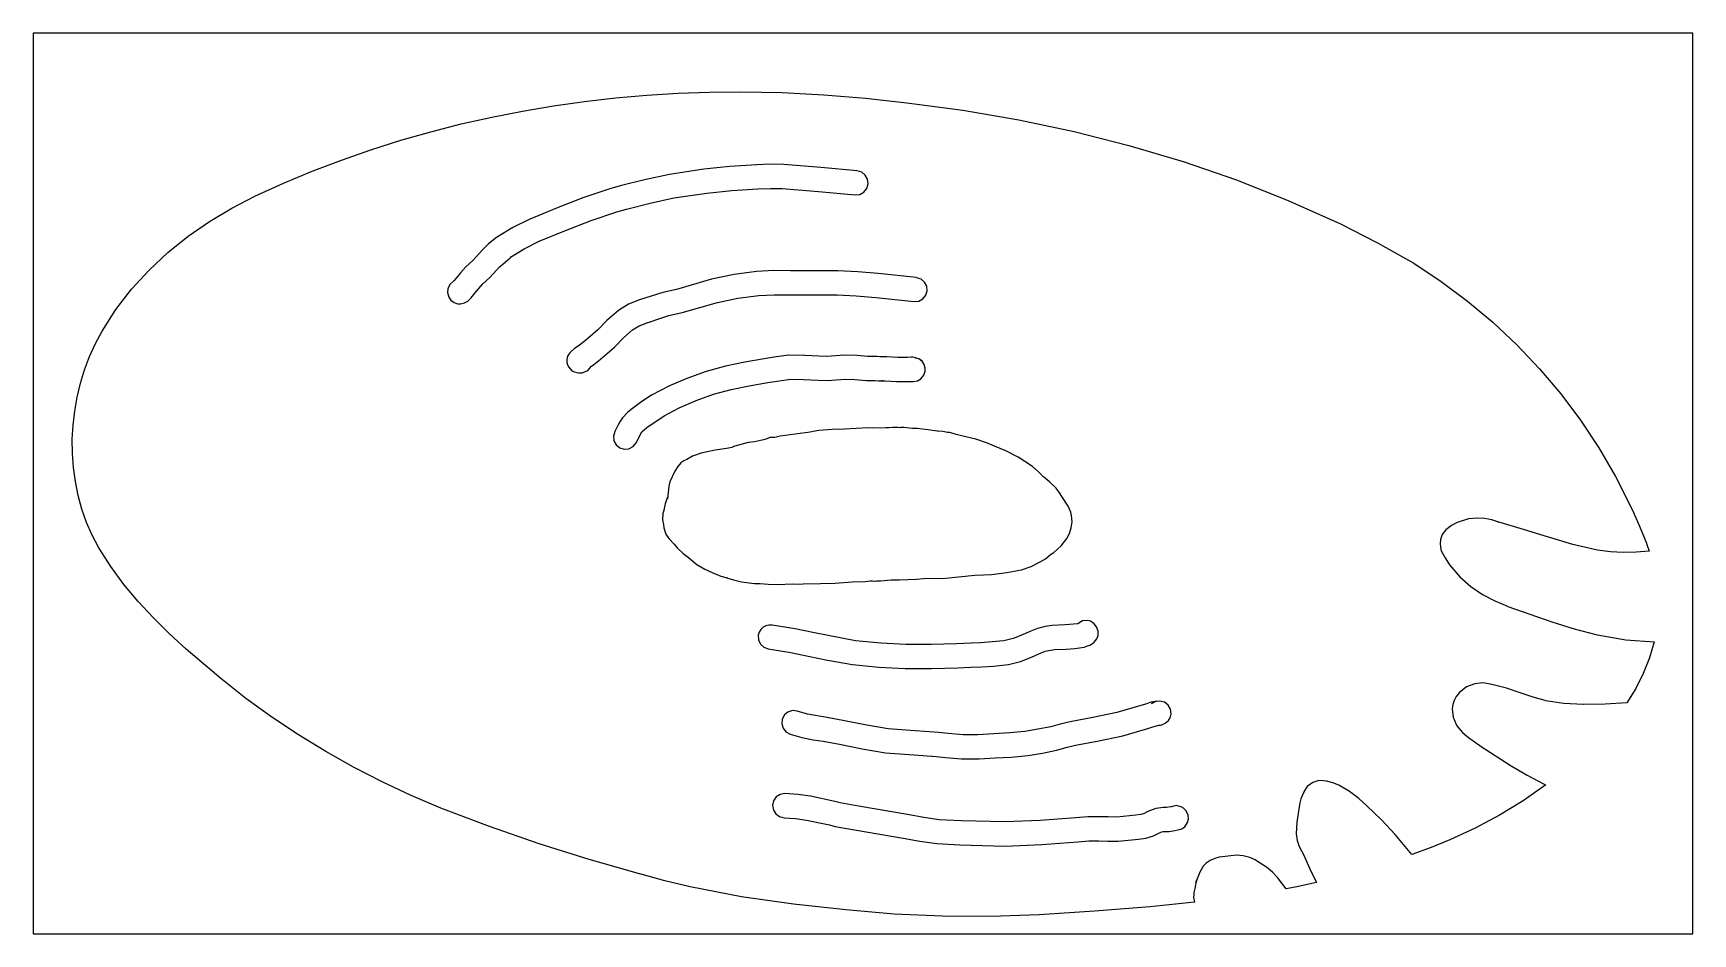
# Model space of a CAD drawing. Extents: x -1 to 332, y 1 to 1072.
# Drawn here: x 0.5 to 331.5, y 578.5 to 758.2 of the extents above; entities that cross this region are included whole.
import ezdxf

# ---------------------------------------------------------------- set-up
doc = ezdxf.new("R2010")
doc.units = 0

msp = doc.modelspace()

# ---------------------------------------------------------------- linework, layer by layer
at = {"layer": 'Calque_1'}
for p, q in [((173.921, 758.208), (0.500009, 758.208)), ((0.500009, 758.208), (0.500009, 578.515)), ((331.5, 758.208), (173.921, 758.208)), ((331.5, 578.515), (331.5, 758.208)), ((110.444421, 744.59014), (116.655323, 745.298005)), ((116.655323, 745.298005), (122.882894, 745.841935)), ((122.882894, 745.841935), (129.121961, 746.222959)), ((129.121961, 746.222959), (135.367353, 746.442105)), ((135.367353, 746.442105), (141.6139, 746.5004)), ((141.614, 746.5), (141.615058, 746.502646)), ((141.615, 746.502), (149.906, 746.342946)), ((149.906, 746.342946), (158.194225, 745.911342)), ((158.194225, 745.911342), (166.474238, 745.233254)), ((166.474238, 745.233254), (174.7406, 744.33475)), ((85.870921, 740.098782), (91.963437, 741.472663)), ((91.963437, 741.472663), (98.093307, 742.678497)), ((98.093307, 742.678497), (104.255359, 743.717313)), ((104.255359, 743.717313), (110.444421, 744.59014)), ((174.74, 744.335), (174.750186, 744.332354)), ((174.751, 744.333), (185.931324, 742.815017)), ((185.931324, 742.815017), (197.053764, 740.897312)), ((73.818635, 736.842774), (79.82093, 738.555829)), ((79.82093, 738.555829), (85.870921, 740.098782)), ((197.053764, 740.897312), (208.093931, 738.564655)), ((208.093931, 738.564655), (219.027438, 735.801814)), ((61.977819, 732.902247), (67.869208, 734.958589)), ((67.869208, 734.958589), (73.818635, 736.842774)), ((219.027438, 735.801814), (229.829896, 732.593558)), ((56.149641, 730.672721), (61.977819, 732.902247)), ((139.418579, 731.622109), (134.2847, 731.053556)), ((144.846, 731.947), (139.418579, 731.622109)), ((147.443964, 732.042547), (144.8457, 731.947009)), ((150.193, 731.999), (147.443964, 732.042547)), ((157.556916, 731.402871), (150.1931, 731.99878)), ((229.829896, 732.593558), (240.476917, 728.924658)), ((44.7036, 725.69), (50.389844, 728.268981)), ((50.389844, 728.268981), (56.149641, 730.672721)), ((122.413424, 728.969784), (117.56885, 727.72556)), ((127.377, 730.045), (122.413424, 728.969784)), ((134.284, 731.054), (127.3765, 730.04525)), ((164.823, 730.721), (157.556916, 731.402871)), ((165.73739, 730.451563), (164.82322, 730.72082)), ((166.452532, 729.872751), (165.73739, 730.451563)), ((166.898462, 729.068019), (166.452532, 729.872751)), ((167.005, 728.121), (166.898462, 729.068019)), ((240.476917, 728.924658), (250.944115, 724.779882)), ((40.100643, 723.314116), (44.7027, 725.6874)), ((44.7026, 725.688), (44.7026, 725.69)), ((110.11197, 725.333195), (104.8814, 723.28495)), ((115.498, 727.173), (110.11197, 725.333195)), ((117.569, 727.725), (115.49792, 727.172392)), ((123.543005, 724.303811), (128.25358, 725.32548)), ((128.254, 725.326), (134.88339, 726.291278)), ((134.883, 726.291), (139.829958, 726.841988)), ((139.829958, 726.841988), (145.0418, 727.150683)), ((145.042, 727.151), (147.545754, 727.241415)), ((147.545754, 727.241415), (149.89599, 727.2086)), ((149.896, 727.208), (157.108309, 726.62307)), ((157.108309, 726.62307), (164.4047, 725.93938)), ((164.405, 725.939), (165.352049, 726.045556)), ((165.352049, 726.045556), (166.156796, 726.491512)), ((166.156796, 726.491512), (166.735608, 727.206681)), ((166.735608, 727.206681), (167.00485, 728.12088)), ((35.653552, 720.648312), (40.100643, 723.314116)), ((104.881, 723.285), (99.39512, 721.03536)), ((111.786805, 720.833363), (116.9032, 722.58253)), ((116.903, 722.583), (118.80037, 723.086131)), ((118.8, 723.086), (123.543005, 724.303811)), ((250.944115, 724.779882), (261.2071, 720.144)), ((31.397289, 717.694641), (35.653552, 720.648312)), ((96.128887, 719.414651), (92.90232, 717.43098)), ((99.3951, 721.035), (96.128887, 719.414651)), ((101.409, 716.678), (106.68356, 718.83544)), ((106.684, 718.835), (111.786805, 720.833363)), ((261.207, 720.144), (268.645977, 716.379015)), ((27.367714, 714.45775), (31.397289, 717.694641)), ((90.1601, 715.035), (88.20675, 712.87849)), ((91.339912, 716.196672), (90.1601, 715.03475)), ((92.9023, 717.431), (91.339912, 716.196672)), ((95.6777, 713.514), (98.41397, 715.189138)), ((98.41397, 715.189138), (101.40926, 716.67796)), ((268.645977, 716.379015), (275.8474, 712.29999)), ((23.600687, 710.942291), (27.367714, 714.45775)), ((88.2068, 712.878), (86.77392, 711.5816)), ((93.482143, 711.548086), (93.725219, 711.737868)), ((93.725219, 711.737868), (94.698505, 712.564504)), ((94.698505, 712.564504), (95.627023, 713.393883)), ((95.627023, 713.393883), (95.81414, 713.587093)), ((95.81414, 713.587093), (95.67764, 713.51398)), ((275.847, 712.3), (281.330487, 708.688694)), ((20.132069, 707.152912), (23.600687, 710.942291)), ((84.3527, 708.741), (83.596561, 708.092719)), ((84.4516, 708.84), (84.352699, 708.740808)), ((84.8749, 709.358), (84.451591, 708.839814)), ((85.696981, 710.398246), (84.87485, 709.35834)), ((86.7739, 711.582), (85.696981, 710.398246)), ((90.1728, 708.192), (91.56538, 709.44843)), ((91.5654, 709.449), (93.54033, 711.62647)), ((93.5403, 711.626), (93.482143, 711.548086)), ((135.761, 709.137), (128.7724, 707.10095)), ((140.278147, 710.085325), (135.76088, 709.13727)), ((144.763, 710.66), (140.278147, 710.085325)), ((148.245585, 710.826135), (144.7631, 710.660209)), ((151.522, 710.812), (148.245585, 710.826135)), ((160.97, 710.793), (151.52124, 710.811521)), ((164.963127, 710.591425), (160.9706, 710.793)), ((169.018115, 710.239727), (164.963127, 710.591425)), ((176.678, 709.429), (169.018115, 710.239727)), ((177.573473, 709.154762), (176.67795, 709.428658)), ((178.296, 708.559), (177.573473, 709.154762)), ((178.735402, 707.732179), (178.295882, 708.55911)), ((281.330487, 708.688694), (286.596134, 704.762162)), ((16.99772, 703.094266), (20.132069, 707.152912)), ((83.1682, 707.193), (83.118699, 706.478679)), ((83.1187, 706.479), (83.413299, 705.509807)), ((83.5964, 708.093), (83.168202, 707.193338)), ((83.413299, 705.509807), (83.813834, 704.944288)), ((83.5965, 708.093), (83.59637, 708.093053)), ((87.1561, 704.772), (87.79745, 705.336359)), ((87.79745, 705.336359), (88.117036, 705.740003)), ((88.117, 705.74), (88.611709, 706.344678)), ((88.6117, 706.345), (90.17282, 708.19211)), ((126.056, 706.492), (121.44178, 705.00592)), ((128.772, 707.101), (126.0561, 706.491665)), ((136.995, 704.499), (141.043828, 705.345611)), ((141.043828, 705.345611), (145.24522, 705.88422)), ((145.245, 705.884), (148.27691, 706.020512)), ((148.27691, 706.020512), (151.5238, 706.011608)), ((151.524, 706.011), (160.84978, 705.994067)), ((160.85, 705.994), (164.608384, 705.801578)), ((164.608384, 705.801578), (168.531164, 705.459806)), ((168.531164, 705.459806), (176.1957, 704.65272)), ((177.128275, 704.742436), (177.95534, 705.181875)), ((177.955, 705.182), (178.550902, 705.904526)), ((178.550902, 705.904526), (178.824899, 706.80011)), ((178.825, 706.8), (178.735402, 707.732179)), ((14.2335, 698.771), (16.99772, 703.094266)), ((83.813834, 704.944288), (84.44209, 704.47378)), ((84.4421, 704.473), (85.145566, 704.225551)), ((85.145566, 704.225551), (85.734555, 704.193144)), ((85.734555, 704.193144), (86.52184, 704.404182)), ((86.5218, 704.405), (87.156061, 704.77277)), ((117.225, 702.886), (114.931029, 700.887287)), ((119.261354, 704.122411), (117.22563, 702.88624)), ((121.442, 705.006), (119.261354, 704.122411)), ((125.055243, 701.121754), (127.26994, 701.84814)), ((127.27, 701.848), (129.9549, 702.449)), ((129.955, 702.449), (136.99495, 704.49835)), ((176.196, 704.653), (177.128275, 704.742436)), ((286.596134, 704.762162), (291.628433, 700.536819)), ((12.912049, 696.284571), (14.231064, 698.7679)), ((14.2311, 698.768), (14.233746, 698.77091)), ((14.233746, 698.77091), (14.2337, 698.771)), ((113.09, 698.995), (110.66877, 696.9117)), ((114.931029, 700.887287), (113.08915, 698.9947)), ((118.332399, 697.477625), (120.04696, 699.00199)), ((120.047, 699.002), (121.388171, 699.85013)), ((121.388171, 699.85013), (123.09133, 700.49758)), ((123.091, 700.498), (123.14046, 700.507792)), ((123.14046, 700.507792), (123.563963, 700.641019)), ((123.563963, 700.641019), (125.055243, 701.121754)), ((291.628433, 700.536819), (296.411875, 696.029077)), ((11.754365, 693.715075), (12.912049, 696.284571)), ((108.364, 695.216), (107.78029, 694.727791)), ((109.273, 695.855), (108.363692, 695.216429)), ((109.269, 695.821), (109.272995, 695.854787)), ((109.368, 695.898), (109.269199, 695.820795)), ((109.333, 695.894), (109.317892, 695.887915)), ((109.318, 695.888), (109.3995, 695.92319)), ((109.434, 695.946), (109.332509, 695.894195)), ((109.399, 695.923), (109.367401, 695.898394)), ((110.668, 696.911), (109.43393, 695.945537)), ((113.632, 693.136), (116.44246, 695.55966)), ((116.442, 695.559), (118.332399, 697.477625)), ((296.411875, 696.029077), (300.930951, 691.255351)), ((10.759961, 691.071644), (11.754365, 693.715075)), ((107.097, 693.749), (106.939631, 693.116647)), ((106.94, 693.117), (106.95561, 692.482662)), ((106.955, 692.483), (107.06577, 692.049666)), ((107.066, 692.049), (107.30091, 691.569046)), ((107.324, 694.186), (107.096469, 693.749914)), ((107.32, 694.188), (107.324339, 694.185354)), ((107.528, 694.464), (107.320062, 694.187855)), ((107.78, 694.728), (107.52826, 694.463973)), ((111.868, 691.77), (112.037029, 691.896788)), ((112.037, 691.896), (112.30729, 692.098565)), ((112.307, 692.099), (113.63127, 693.13587)), ((142.411582, 692.583075), (138.568634, 691.782605)), ((146.308, 693.227), (142.411582, 692.583075)), ((148.654471, 693.613137), (146.30732, 693.227008)), ((151.226, 693.934), (148.654471, 693.613137)), ((154.425076, 693.919134), (151.22631, 693.933653)), ((157.171, 693.744), (154.425076, 693.919134)), ((158.794, 693.713), (157.17107, 693.744221)), ((162.321, 693.989), (158.79393, 693.713093)), ((164.808492, 693.891017), (162.32138, 693.989469)), ((166.892, 693.707), (164.808492, 693.891017)), ((168.822, 693.723), (166.89103, 693.706596)), ((169.382, 693.656), (168.82283, 693.722913)), ((169.592, 693.66), (169.381252, 693.656031)), ((170.735, 693.636), (169.59206, 693.660342)), ((172.921122, 693.488629), (170.73564, 693.636263)), ((174.838, 693.475), (172.921122, 693.488629)), ((174.858, 693.486), (174.837495, 693.474623)), ((175.608, 693.596), (174.858542, 693.486277)), ((175.921, 693.562), (175.608109, 693.595893)), ((176.295, 693.505), (175.920832, 693.5617)), ((176.55, 693.445), (176.29454, 693.504716)), ((177.106395, 693.237327), (176.38574, 693.460949)), ((176.386, 693.461), (176.55052, 693.44539)), ((177.722, 692.801), (177.106395, 693.237327)), ((177.701915, 692.900073), (177.625459, 692.944065)), ((177.625459, 692.944065), (177.721782, 692.801003)), ((178.178, 692.136), (177.701915, 692.900073)), ((178.427941, 691.367136), (178.177999, 692.13606)), ((9.930783, 688.366508), (10.759961, 691.071644)), ((107.301, 691.569), (107.95895, 690.853991)), ((107.95895, 690.853991), (108.43766, 690.625153)), ((108.438, 690.626), (108.90074, 690.49011)), ((108.9, 690.49), (109.275539, 690.4451)), ((109.276, 690.445), (109.62539, 690.441031)), ((109.625, 690.441), (109.998668, 690.455552)), ((109.999, 690.455), (111.100051, 690.875366)), ((111.100051, 690.875366), (111.86823, 691.76918)), ((130.889, 689.337), (127.39553, 687.824143)), ((134.740819, 690.73185), (130.8898, 689.33707)), ((138.568634, 691.782605), (134.740819, 690.73185)), ((143.280165, 687.863021), (147.0269, 688.48219)), ((147.027, 688.482), (151.59933, 689.14912)), ((151.6, 689.149), (154.114449, 689.10917)), ((154.114449, 689.10917), (157.07175, 688.945377)), ((157.071, 688.946), (158.90391, 688.9147)), ((158.904, 688.914), (162.46818, 689.191124)), ((162.469, 689.191), (164.367874, 689.09404)), ((164.367874, 689.09404), (166.66643, 688.912209)), ((166.666, 688.913), (168.36379, 688.932844)), ((168.364, 688.932), (169.119599, 688.822727)), ((169.119, 688.823), (169.934159, 688.822322)), ((169.934159, 688.822322), (169.679932, 688.861391)), ((169.68, 688.862), (170.423179, 688.846919)), ((170.423, 688.847), (172.690114, 688.684109)), ((172.690114, 688.684109), (175.24879, 688.688144)), ((175.249, 688.688), (175.58479, 688.736419)), ((175.585, 688.736), (175.978509, 688.69618)), ((175.979, 688.696), (176.858929, 688.855676)), ((176.858, 688.856), (177.531269, 689.262509)), ((177.531269, 689.262509), (178.12465, 689.97511)), ((178.125, 689.975), (178.40537, 690.746543)), ((178.40537, 690.746543), (178.427941, 691.367136)), ((300.930951, 691.255351), (305.170153, 686.232054)), ((8.775897, 682.820046), (9.268779, 685.611898)), ((9.268779, 685.611898), (9.930783, 688.366508)), ((123.838, 685.99), (121.859065, 684.690951)), ((127.39553, 687.824143), (123.83789, 685.98968)), ((132.719, 684.9), (136.187387, 686.15588)), ((136.187387, 686.15588), (139.687385, 687.115569)), ((139.687385, 687.115569), (143.280165, 687.863021)), ((305.170153, 686.232054), (309.113972, 680.975599)), ((8.454084, 680.003182), (8.775897, 682.820046)), ((119.093187, 682.624093), (118.0331, 681.4961)), ((120.016, 683.339), (119.093187, 682.624093)), ((121.859065, 684.690951), (120.01597, 683.33888)), ((122.911, 679.51), (126.32324, 681.88336)), ((126.323, 681.883), (129.366817, 683.432183)), ((129.366817, 683.432183), (132.71935, 684.89943)), ((8.305287, 677.173538), (8.454084, 680.003182)), ((116.509, 678.732), (116.232071, 677.837348)), ((117.087, 679.93), (116.508862, 678.73263)), ((117.493, 680.679), (117.086849, 679.929542)), ((117.494, 680.681), (117.492942, 680.678354)), ((118.033, 681.496), (117.492962, 680.680608)), ((117.493, 680.68), (117.494, 680.68)), ((120.729, 676.446), (121.88889, 678.63699)), ((121.889, 678.637), (122.91071, 679.509648)), ((155.465, 678.617), (149.48407, 677.828119)), ((156.08, 678.736), (155.464863, 678.617335)), ((157.206, 678.938), (156.07961, 678.735647)), ((159.852767, 679.152531), (157.20598, 678.937779)), ((162.334, 679.228), (159.852767, 679.152531)), ((166.938, 679.447), (162.33408, 679.228375)), ((167.856, 679.418), (166.938431, 679.447104)), ((170.522, 679.496), (167.85617, 679.418107)), ((171.241, 679.454), (170.521353, 679.495275)), ((171.909, 679.527), (171.240841, 679.453922)), ((172.933, 679.519), (171.90901, 679.526937)), ((173.376, 679.497), (172.933591, 679.519225)), ((173.454155, 679.527865), (173.376161, 679.497504)), ((174.145, 679.531), (173.454155, 679.527865)), ((175.877, 679.32), (174.14441, 679.530264)), ((176.846, 679.357), (175.877221, 679.320196)), ((177.805, 679.209), (176.845892, 679.35759)), ((179.008, 679.083), (177.80515, 679.208201)), ((180.793, 678.815), (179.0077, 679.083763)), ((181.001, 678.781), (180.79303, 678.814602)), ((181.89, 678.763), (181.000901, 678.781521)), ((182.833, 678.566), (181.89055, 678.762823)), ((183.241, 678.528), (182.832542, 678.565703)), ((309.113972, 680.975599), (312.7469, 675.5024)), ((8.331454, 674.343343), (8.305287, 677.173538)), ((116.232071, 677.837348), (116.318627, 676.90482)), ((116.318, 676.905), (116.75486, 676.076617)), ((116.75486, 676.076617), (117.4755, 675.4785)), ((117.476, 675.479), (118.370718, 675.202253)), ((118.370718, 675.202253), (119.30323, 675.289003)), ((119.303, 675.289), (120.131305, 675.726058)), ((120.131305, 675.726058), (120.72928, 676.44684)), ((138.808, 675.334), (136.523865, 675.016815)), ((139.88, 675.555), (138.80822, 675.333623)), ((139.93139, 675.596083), (139.87944, 675.555059)), ((140.469, 675.803), (139.93139, 675.596083)), ((143.116, 676.528), (140.46925, 675.80291)), ((144.348, 676.672), (143.11605, 676.527591)), ((146.156, 677.074), (144.34782, 676.672733)), ((146.616, 677.226), (146.156271, 677.073732)), ((147.51755, 677.507378), (146.61563, 677.226249)), ((148.18, 677.566), (147.51755, 677.507378)), ((148.404, 677.57), (148.180621, 677.566031)), ((149.484, 677.828), (148.40393, 677.569661)), ((183.95, 678.357), (183.240949, 678.528291)), ((184.592, 678.143), (183.950561, 678.356968)), ((185.375, 677.913), (184.591612, 678.142737)), ((188.53, 677.228), (185.37483, 677.913482)), ((190.610306, 676.477141), (188.52987, 677.22736)), ((192.206, 675.778), (190.610306, 676.477141)), ((194.486148, 674.909413), (192.2062, 675.77797)), ((312.747, 675.502), (316.08127, 669.7419)), ((8.534532, 671.524831), (8.331454, 674.343343)), ((129.688124, 672.481277), (129.04991, 671.74451)), ((130.263041, 672.89871), (129.688124, 672.481277)), ((130.861, 673.14), (130.263041, 672.89871)), ((132.014019, 673.794551), (130.86116, 673.14017)), ((133.703, 674.443), (132.014019, 673.794551)), ((136.523865, 675.016815), (133.70321, 674.443228)), ((196.966, 673.629), (194.486148, 674.909413)), ((199.773, 671.754), (196.96604, 673.62878)), ((8.91647, 668.73023), (8.534532, 671.524831)), ((9.479213, 665.971773), (8.91647, 668.73023)), ((127.505, 668.665), (127.269669, 667.834791)), ((128.497, 670.844), (127.50565, 668.66492)), ((128.496, 670.842), (128.497058, 670.844646)), ((128.499, 670.842), (128.496, 670.842)), ((129.05, 671.744), (128.498831, 670.841349)), ((201.065373, 670.643643), (199.77291, 671.75449)), ((202.025, 669.7), (201.065373, 670.643643)), ((203.170337, 668.706129), (202.02505, 669.69996)), ((204.519, 667.402), (203.170337, 668.706129)), ((316.081, 669.742), (319.402329, 663.180916)), ((10.224711, 663.261691), (9.479213, 665.971773)), ((126.915604, 665.519596), (126.53978, 664.293518)), ((127.005692, 665.574785), (126.915604, 665.519596)), ((126.995, 665.282), (127.005692, 665.574785)), ((127.27, 667.835), (126.995453, 665.28209)), ((205.201482, 666.531962), (204.51924, 667.4019)), ((205.686, 665.764), (205.201482, 666.531962)), ((206.947, 663.817), (205.68584, 665.76359)), ((11.154909, 660.612214), (10.224711, 663.261691)), ((126.082385, 662.356984), (126.041041, 661.1314)), ((126.29, 662.992), (126.082385, 662.356984)), ((126.48, 664.034), (126.27811, 663.06933)), ((126.279, 663.07), (126.290906, 662.992689)), ((126.54, 664.294), (126.4804, 664.034814)), ((207.429426, 662.657366), (206.94681, 663.81793)), ((207.566, 661.98), (207.429426, 662.657366)), ((319.402329, 663.180916), (320.892351, 659.838927)), ((12.271757, 658.035573), (11.154909, 660.612214)), ((126.042, 661.132), (126.195239, 660.190217)), ((126.195, 660.19), (126.300169, 659.499782)), ((126.3, 659.5), (126.707369, 658.28055)), ((207.178383, 658.400234), (207.54758, 659.530214)), ((207.54758, 659.530214), (207.693467, 660.740809)), ((207.693467, 660.740809), (207.565919, 661.97989)), ((282.266, 659.138), (281.532338, 658.173013)), ((283.348627, 659.984251), (282.26562, 659.13822)), ((284.490893, 660.596629), (283.348627, 659.984251)), ((286.773, 661.3), (284.490893, 660.596629)), ((286.829, 661.31), (286.773199, 661.299417)), ((288.414045, 661.462694), (286.82913, 661.310126)), ((289.951298, 661.377783), (288.414045, 661.462694)), ((291.423934, 661.100513), (289.951298, 661.377783)), ((292.815, 660.676), (291.423934, 661.100513)), ((297.72812, 659.210447), (292.6409, 660.73189)), ((292.641, 660.732), (292.814381, 660.676702)), ((302.698053, 657.624169), (297.72812, 659.210447)), ((320.892351, 659.838927), (322.24488, 656.4486)), ((13.5772, 655.544), (12.271757, 658.035573)), ((15.974786, 651.813929), (13.5773, 655.5447)), ((126.707369, 658.28055), (127.26315, 657.39014)), ((127.26315, 657.39014), (128.32965, 656.28624)), ((128.33, 656.286), (128.952119, 655.507332)), ((128.952, 655.507), (130.102921, 654.422296)), ((204.066, 654.624), (205.490692, 655.934418)), ((205.490692, 655.934418), (206.63607, 657.40305)), ((206.636, 657.403), (207.178383, 658.400234)), ((281.187, 657.177), (281.102605, 656.336563)), ((281.102605, 656.336563), (281.150805, 655.63215)), ((281.151, 655.632), (281.344172, 654.954773)), ((281.532, 658.173), (281.187143, 657.176898)), ((307.603684, 656.168779), (302.698053, 657.624169)), ((312.498, 655.04), (307.603684, 656.168779)), ((322.245, 656.449), (322.259817, 656.410609)), ((322.26, 656.41), (322.778345, 654.83139)), ((130.102921, 654.422296), (131.18149, 653.56941)), ((131.181, 653.57), (132.84927, 652.22314)), ((132.849, 652.223), (134.482343, 651.237622)), ((199.551791, 651.822586), (201.18909, 652.67956)), ((201.189, 652.679), (202.4082, 653.351094)), ((202.408, 653.352), (203.38701, 654.176494)), ((203.387, 654.176), (204.066028, 654.623542)), ((281.344, 654.955), (282.092695, 653.506934)), ((282.092695, 653.506934), (282.968676, 652.158798)), ((282.968676, 652.158798), (285.0193, 649.75885)), ((315.054035, 654.731307), (312.498, 655.039962)), ((317.626221, 654.598013), (315.054035, 654.731307)), ((320.204296, 654.633703), (317.626221, 654.598013)), ((322.778, 654.832), (320.204296, 654.633703)), ((18.609504, 648.242825), (15.974786, 651.813929)), ((134.482343, 651.237622), (135.93762, 650.61283)), ((135.938, 650.613), (137.61719, 649.872062)), ((137.617, 649.872), (138.87816, 649.517988)), ((138.941597, 649.513006), (138.8282, 649.528054)), ((138.829, 649.528), (139.062219, 649.467913)), ((138.878, 649.518), (138.941597, 649.513006)), ((139.062, 649.468), (140.197451, 649.113383)), ((140.197451, 649.113383), (141.73638, 648.751562)), ((163.883, 648.732), (166.42763, 648.828599)), ((166.427, 648.829), (167.46216, 648.956952)), ((167.462, 648.957), (167.915831, 648.97314)), ((167.916, 648.973), (168.332739, 648.907198)), ((168.333, 648.907), (168.52577, 648.907)), ((168.526, 648.906), (168.737439, 648.914996)), ((168.737, 648.915), (169.505889, 648.961011)), ((169.506, 648.961), (171.63764, 649.140308)), ((171.638, 649.14), (173.16944, 649.146085)), ((173.169, 649.146), (173.2544, 649.148646)), ((173.255, 649.148), (174.94291, 649.215919)), ((174.943, 649.216), (174.954, 649.216)), ((174.954, 649.216), (176.58645, 649.293311)), ((176.586, 649.293), (176.673799, 649.299085)), ((176.674, 649.299), (178.06454, 649.418089)), ((178.065, 649.418), (182.44123, 649.485284)), ((182.441, 649.485), (188.30226, 650.048826)), ((188.302, 650.049), (190.03334, 650.142609)), ((190.033, 650.143), (191.61227, 650.183005)), ((191.613, 650.183), (194.66312, 650.605354)), ((194.663, 650.605), (197.58626, 651.129827)), ((197.586, 651.13), (199.551791, 651.822586)), ((285.019, 649.759), (287.200011, 647.825705)), ((21.454807, 644.819028), (18.609504, 648.242825)), ((141.736, 648.751), (144.34339, 648.427124)), ((144.344, 648.427), (145.46545, 648.415094)), ((145.465, 648.415), (147.07506, 648.283717)), ((147.07506, 648.283717), (149.02646, 648.230639)), ((149.027, 648.231), (151.87576, 648.34059)), ((151.875, 648.341), (153.13269, 648.285014)), ((153.133, 648.285), (154.071539, 648.345775)), ((154.071, 648.345), (157.54001, 648.421121)), ((157.541, 648.421), (160.41103, 648.452697)), ((160.411, 648.453), (163.88316, 648.73195)), ((287.200011, 647.825705), (289.563233, 646.237444)), ((289.563233, 646.237444), (292.035605, 644.935035)), ((24.484045, 641.530176), (21.454807, 644.819028)), ((292.035605, 644.935035), (294.54407, 643.8593)), ((294.544, 643.859), (294.599404, 643.838892)), ((294.6, 643.839), (303.385405, 640.761135)), ((27.670571, 638.363908), (24.484045, 641.530176)), ((145.626, 639.248), (145.298564, 638.713839)), ((146.08463, 639.68143), (145.62606, 639.24729)), ((146.630897, 639.977133), (146.08463, 639.68143)), ((147.23473, 640.122841), (146.630897, 639.977133)), ((147.866, 640.107), (147.23473, 640.122841)), ((152.446, 639.381), (147.86619, 640.107333)), ((156.008, 638.605), (152.44607, 639.380943)), ((200.771, 639.432), (199.116517, 638.760243)), ((202.325495, 639.85712), (200.77084, 639.432188)), ((203.742077, 640.049173), (202.325495, 639.85712)), ((206.35, 640.135), (203.742077, 640.049173)), ((208.831, 640.384), (206.34987, 640.134948)), ((209.777432, 640.937258), (208.83115, 640.384065)), ((210.871, 641.012), (209.777432, 640.937258)), ((211.377943, 640.877409), (210.87084, 641.011688)), ((212.136, 640.366), (211.377943, 640.877409)), ((212.600305, 639.776462), (212.13586, 640.36633)), ((212.907, 638.927), (212.600305, 639.776462)), ((212.879465, 638.042488), (212.90752, 638.92697)), ((303.385405, 640.761135), (307.869077, 639.369052)), ((307.869077, 639.369052), (312.431, 638.14668)), ((30.987738, 635.307864), (27.670571, 638.363908)), ((145.298564, 638.713839), (145.120541, 638.11312)), ((145.121, 638.113), (145.157672, 637.177275)), ((145.157672, 637.177275), (145.549646, 636.3268)), ((145.549, 636.327), (146.2366, 635.691283)), ((146.2366, 635.691283), (147.11514, 635.367093)), ((164.529, 637), (156.00796, 638.60491)), ((169.524868, 636.50572), (164.5288, 636.99992)), ((174.54689, 636.270151), (169.524868, 636.50572)), ((179.596167, 636.250486), (174.54689, 636.270151)), ((184.674, 636.404), (179.596167, 636.250486)), ((187.557, 636.506), (184.67449, 636.40395)), ((189.431, 636.604), (187.55611, 636.506792)), ((194.097, 636.966), (189.43123, 636.60405)), ((195.946214, 637.420297), (194.0973, 636.96517)), ((197.783, 638.14), (195.946214, 637.420297)), ((199.116517, 638.760243), (197.78323, 638.14004)), ((208.27688, 635.440986), (210.10767, 635.738896)), ((210.108, 635.739), (210.34291, 635.802712)), ((210.343, 635.803), (210.57365, 635.876898)), ((210.573, 635.877), (211.24711, 636.139387)), ((211.247, 636.139), (211.744329, 636.412208)), ((211.745, 636.412), (212.12781, 636.681795)), ((212.12781, 636.681795), (212.636859, 637.369738)), ((212.637, 637.37), (212.879465, 638.042488)), ((312.431, 638.147), (312.482991, 638.135094)), ((312.483, 638.135), (318.11449, 637.196109)), ((318.11449, 637.196109), (323.7974, 636.75877)), ((323.797, 636.758), (322.853796, 633.568481)), ((37.9074, 629.477), (30.987738, 635.307864)), ((147.115, 635.367), (151.57499, 634.661516)), ((151.575, 634.661), (155.04443, 633.902652)), ((155.045, 633.903), (158.904218, 633.123176)), ((158.904218, 633.123176), (163.9205, 632.23904)), ((163.92, 632.239), (169.182393, 631.717956)), ((192.051524, 631.923749), (195.00424, 632.251901)), ((195.004, 632.252), (197.411207, 632.862154)), ((197.411207, 632.862154), (199.62901, 633.70916)), ((199.629, 633.709), (201.03734, 634.3583)), ((201.03734, 634.3583), (202.35946, 634.90251)), ((202.359, 634.903), (204.199218, 635.27127)), ((204.199218, 635.27127), (206.51477, 635.338609)), ((206.515, 635.338), (208.27688, 635.440986)), ((322.853796, 633.568481), (321.616806, 630.465494)), ((37.9402, 629.449), (37.907312, 629.476093)), ((42.926636, 625.479977), (37.9402, 629.449)), ((169.182393, 631.717956), (174.431216, 631.471309)), ((174.431216, 631.471309), (179.666106, 631.451034)), ((179.666106, 631.451034), (184.8867, 631.609107)), ((184.887, 631.609), (187.49588, 631.707293)), ((187.496, 631.707), (189.69753, 631.810769)), ((189.698, 631.811), (192.051524, 631.923749)), ((321.616806, 630.465494), (320.106346, 627.467985)), ((284.318522, 625.874083), (283.890696, 625.083301)), ((284.913, 626.609), (284.318522, 625.874083)), ((286.35552, 627.76486), (284.91289, 626.60918)), ((287.995296, 628.402032), (286.35552, 627.76486)), ((289.720897, 628.560483), (287.995296, 628.402032)), ((291.421, 628.28), (289.720897, 628.560483)), ((294.355507, 627.53165), (291.4213, 628.28027)), ((297.075781, 626.619948), (294.355507, 627.53165)), ((299.63399, 625.72809), (297.075781, 626.619948)), ((302.082, 625.039), (299.63399, 625.72809)), ((320.106346, 627.467985), (318.34273, 624.5949)), ((48.080859, 621.73075), (42.926636, 625.479977)), ((151.039939, 622.769171), (150.325935, 622.188981)), ((151.919399, 623.039309), (151.039939, 622.769171)), ((152.868, 622.948), (151.919399, 623.039309)), ((154.923, 622.32), (152.86796, 622.948543)), ((158.865, 621.683), (154.92349, 622.320089)), ((216.636791, 622.698176), (211.85082, 621.66693)), ((221.394, 624.045), (216.636791, 622.698176)), ((221.652883, 624.130117), (221.393801, 624.045057)), ((222.336, 624.352), (221.652883, 624.130117)), ((223.444, 624.707), (222.33622, 624.35185)), ((224.405, 624.888), (223.443992, 624.707713)), ((224.324919, 624.845864), (223.54353, 624.411657)), ((223.544, 624.411), (223.77169, 624.605363)), ((223.772, 624.606), (224.29162, 624.843622)), ((224.291, 624.843), (224.540788, 624.904595)), ((225.211, 624.964), (224.324919, 624.845864)), ((224.541, 624.905), (224.40457, 624.887802)), ((226.129143, 624.707947), (225.2113, 624.9641)), ((226.852444, 624.139489), (226.129143, 624.707947)), ((227.309848, 623.341311), (226.852444, 624.139489)), ((227.256289, 621.618148), (227.42993, 622.39588)), ((227.43, 622.396), (227.309848, 623.341311)), ((283.621284, 624.254167), (283.502048, 623.404191)), ((283.502048, 623.404191), (283.681154, 621.711755)), ((283.890696, 625.083301), (283.621284, 624.254167)), ((302.123, 625.03), (302.081011, 625.038996)), ((305.792499, 624.448093), (302.12384, 625.030255)), ((309.623, 624.294), (305.792499, 624.448093)), ((309.673, 624.293), (309.622491, 624.293)), ((314.039368, 624.317724), (309.67317, 624.29282)), ((318.343, 624.595), (314.039368, 624.317724)), ((53.389428, 618.196961), (48.080859, 621.73075)), ((149.875, 621.35), (149.783694, 620.401413)), ((149.783694, 620.401413), (150.053827, 619.521963)), ((150.325935, 622.188981), (149.8737, 621.35013)), ((149.874, 621.35), (149.875058, 621.349815)), ((150.053827, 619.521963), (150.634003, 618.807958)), ((162.282, 621.042), (158.86455, 621.682608)), ((166.737954, 620.124149), (162.28192, 621.04188)), ((171.048, 619.422), (166.737954, 620.124149)), ((175.476351, 619.079578), (171.0485, 619.422477)), ((180.123, 618.772), (175.476351, 619.079578)), ((203.471, 619.838), (198.27925, 618.852428)), ((204.395, 620.073), (203.471312, 619.838315)), ((204.855, 620.236), (204.394872, 620.072646)), ((205.309, 620.363), (204.855529, 620.236953)), ((207.317, 620.831), (205.30894, 620.362556)), ((211.85, 621.667), (207.3162, 620.830812)), ((217.811556, 618.044781), (222.8181, 619.46214)), ((222.818, 619.462), (223.82224, 619.788575)), ((223.822, 619.788), (224.520846, 620.011913)), ((224.520846, 620.011913), (224.77207, 620.093964)), ((224.772, 620.094), (224.779994, 620.089297)), ((224.779994, 620.089297), (225.00396, 620.124797)), ((225.004, 620.125), (225.339187, 620.171408)), ((225.339, 620.172), (225.729331, 620.264101)), ((225.73, 620.264), (226.288429, 620.518026)), ((226.288, 620.518), (226.937824, 621.072358)), ((226.937824, 621.072358), (227.256289, 621.618148)), ((283.681154, 621.711755), (284.362112, 620.14608)), ((284.362, 620.146), (284.453519, 620.010851)), ((284.453, 620.011), (285.56627, 618.712905)), ((58.8389, 614.87425), (53.389428, 618.196961)), ((150.634003, 618.807958), (151.47283, 618.35571)), ((151.473, 618.356), (153.77235, 617.659803)), ((153.772, 617.66), (156.057706, 617.237292)), ((156.057706, 617.237292), (158.03547, 616.955177)), ((158.035, 616.955), (161.33253, 616.337066)), ((161.333, 616.337), (165.809179, 615.411799)), ((181.061, 618.677), (180.122783, 618.7718)), ((182.956, 618.485), (181.06052, 618.676532)), ((185.951, 618.194), (182.95634, 618.484909)), ((188.892558, 618.215986), (185.95106, 618.194819)), ((192.093, 618.414), (188.892558, 618.215986)), ((195.268414, 618.58335), (192.09335, 618.413792)), ((198.28, 618.853), (195.268414, 618.58335)), ((206.06, 615.549), (206.356082, 615.676397)), ((206.356, 615.676), (206.478748, 615.706612)), ((206.478, 615.707), (208.37897, 616.150177)), ((208.379, 616.15), (212.68052, 616.939463)), ((212.681, 616.94), (217.811556, 618.044781)), ((285.56627, 618.712905), (286.755834, 617.668706)), ((286.755834, 617.668706), (289.0442, 616.06541)), ((289.044, 616.066), (289.108188, 616.023191)), ((289.109, 616.023), (295.258226, 612.06097)), ((64.415835, 611.758258), (58.8389, 614.87425)), ((165.809179, 615.411799), (170.50267, 614.65356)), ((170.503, 614.654), (175.203646, 614.283058)), ((175.203646, 614.283058), (179.69766, 613.991431)), ((179.697, 613.991), (179.881877, 613.971421)), ((179.881877, 613.971421), (180.576318, 613.901597)), ((180.577, 613.902), (182.47637, 613.710019)), ((182.476, 613.71), (185.66, 613.404063)), ((185.66, 613.404), (189.144353, 613.415602)), ((189.144353, 613.415602), (192.36106, 613.62199)), ((192.361, 613.622), (195.559711, 613.790483)), ((195.559711, 613.790483), (198.90336, 614.094519)), ((198.903, 614.094), (201.77816, 614.56047)), ((201.77816, 614.56047), (204.59854, 615.17297)), ((204.599, 615.173), (206.05958, 615.548814)), ((70.106791, 608.844625), (64.415835, 611.758258)), ((256.939, 609.093), (255.701353, 608.728769)), ((257.853503, 609.069499), (256.93922, 609.092905)), ((258.412, 608.964), (257.853503, 609.069499)), ((295.258226, 612.06097), (298.466999, 610.136075)), ((298.466999, 610.136075), (301.8244, 608.35655)), ((75.898326, 606.128992), (70.106791, 608.844625)), ((81.777, 603.607), (75.898326, 606.128992)), ((148.714, 605.829), (148.17166, 605.065625)), ((149.508387, 606.326333), (148.7147, 605.828956)), ((150.432, 606.482), (149.508387, 606.326333)), ((153.02909, 606.30157), (150.43177, 606.48287)), ((155.544079, 605.947452), (153.02909, 606.30157)), ((160.385, 604.933), (155.544079, 605.947452)), ((253.714919, 606.397194), (253.29833, 605.45029)), ((253.968, 606.818), (253.714919, 606.397194)), ((253.971843, 606.97322), (253.91996, 606.782453)), ((253.91996, 606.782453), (253.968412, 606.81765)), ((254.576, 607.89), (253.971843, 606.97322)), ((255.701353, 608.728769), (254.57596, 607.89087)), ((259.730219, 608.62501), (258.41133, 608.96361)), ((260.934997, 608.154768), (259.730219, 608.62501)), ((263.052265, 606.927083), (260.934997, 608.154768)), ((264.863233, 605.496008), (263.052265, 606.927083)), ((302.19, 608.208), (297.665501, 605.06459)), ((301.824, 608.356), (301.888505, 608.325705)), ((301.889, 608.326), (302.190783, 608.20789)), ((81.786, 603.602), (81.777004, 603.607027)), ((91.536714, 599.894807), (81.7862, 603.6028)), ((148.173, 605.065), (147.963551, 604.1524)), ((147.964, 604.152), (148.125343, 603.212896)), ((148.125343, 603.212896), (148.617156, 602.435497)), ((148.172, 605.066), (148.173323, 605.063354)), ((148.617156, 602.435497), (149.364556, 601.89919)), ((161.449, 604.649), (160.38501, 604.93213)), ((165.12, 604.001), (161.4488, 604.649678)), ((174.859, 602.297), (165.12013, 604.00118)), ((222.103, 602.514), (221.404473, 602.290084)), ((222.805145, 602.929781), (222.10294, 602.5142)), ((224.403, 603.508), (222.805145, 602.929781)), ((225.925, 603.704), (224.40301, 603.508023)), ((226.563, 603.727), (225.924641, 603.703452)), ((227.414, 603.867), (226.5629, 603.727062)), ((227.439, 603.871), (227.4145, 603.867031)), ((228.450337, 604.092816), (227.43901, 603.87091)), ((229.461, 603.868), (228.450337, 604.092816)), ((229.943, 603.614), (229.46048, 603.867656)), ((230.477578, 603.042893), (229.943061, 603.61417)), ((230.862, 602.219), (230.477578, 603.042893)), ((252.785, 602.514), (252.533275, 600.767902)), ((252.977, 603.827), (252.784942, 602.51353)), ((253.113, 604.646), (252.976578, 603.826719)), ((253.299, 605.45), (253.113432, 604.645985)), ((266.468, 604.077), (264.863233, 605.496008)), ((269.410341, 601.277423), (266.46885, 604.07671)), ((297.665501, 605.06459), (292.954154, 602.190224)), ((101.407763, 596.494435), (91.536714, 599.894807)), ((149.364556, 601.89919), (150.29266, 601.68336)), ((150.292, 601.683), (152.513214, 601.525916)), ((152.513214, 601.525916), (154.741096, 601.210276)), ((154.741096, 601.210276), (159.28965, 600.25761)), ((159.29, 600.258), (160.46475, 599.949734)), ((160.465, 599.95), (164.30786, 599.269016)), ((164.308, 599.269), (174.03069, 597.56763)), ((178.101403, 601.72293), (174.85885, 602.2968)), ((181.215, 601.289), (178.101403, 601.72293)), ((185.569, 601.047), (181.21477, 601.288644)), ((194.343, 600.828), (185.56876, 601.046757)), ((201.32902, 601.111651), (194.3436, 600.828683)), ((208.412, 601.679), (201.32902, 601.111651)), ((210.821416, 601.867659), (208.41146, 601.67826)), ((213.107, 601.884), (210.821416, 601.867659)), ((214.898, 601.83), (213.10767, 601.884398)), ((216.638, 601.811), (214.89765, 601.83005)), ((220.399, 602.169), (216.63775, 601.811099)), ((221.404473, 602.290084), (220.39966, 602.169116)), ((227.082, 598.954), (228.21823, 599.133996)), ((228.218, 599.134), (228.783268, 599.236685)), ((228.783, 599.237), (229.14265, 599.323492)), ((229.143, 599.323), (229.56292, 599.483919)), ((229.563, 599.484), (230.159018, 599.89114)), ((230.159, 599.891), (230.728772, 600.736573)), ((230.728772, 600.736573), (230.911135, 601.416596)), ((230.911135, 601.416596), (230.86227, 602.21909)), ((252.533275, 600.767902), (252.410369, 598.48654)), ((272.135, 598.301), (269.410341, 601.277423)), ((288.08028, 599.59247), (283.0682, 597.2789)), ((292.954154, 602.190224), (288.08028, 599.59247)), ((111.37948, 593.368796), (101.407763, 596.494435)), ((174.03, 597.567), (177.3036, 596.98542)), ((177.3036, 596.98542), (180.74499, 596.51012)), ((180.745, 596.51), (185.33069, 596.251661)), ((185.331, 596.252), (194.3667, 596.027316)), ((194.367, 596.027), (201.655917, 596.319549)), ((201.655917, 596.319549), (208.8157, 596.894038)), ((208.815, 596.894), (211.021498, 597.07641)), ((211.021498, 597.07641), (213.03259, 597.083283)), ((213.033, 597.084), (214.76349, 597.031295)), ((214.764, 597.031), (216.91729, 597.0183)), ((216.917, 597.018), (220.95372, 597.399423)), ((220.954, 597.4), (222.401313, 597.610866)), ((222.401313, 597.610866), (223.94504, 598.079661)), ((223.945, 598.079), (225.41925, 598.814461)), ((225.419, 598.815), (225.895149, 598.902895)), ((225.895, 598.903), (227.08168, 598.954197)), ((252.41, 598.486), (252.613548, 597.10434)), ((252.613548, 597.10434), (253.012148, 595.941005)), ((253.012148, 595.941005), (253.91425, 594.18645)), ((275.446, 594.362), (272.13416, 598.30172)), ((283.069, 597.279), (279.290346, 595.765981)), ((121.432, 590.485), (111.37948, 593.368796)), ((234.427662, 592.579237), (233.870788, 591.993797)), ((235.219, 593.116), (234.427662, 592.579237)), ((236.186599, 593.546704), (235.21874, 593.115667)), ((237.020495, 593.78281), (236.186599, 593.546704)), ((238.22, 593.969), (237.020495, 593.78281)), ((240.517821, 594.199538), (238.22047, 593.969506)), ((241.814239, 594.106216), (240.517821, 594.199538)), ((243.178, 593.768), (241.814239, 594.106216)), ((244.215735, 593.27248), (243.17784, 593.768233)), ((244.666, 592.958), (244.215735, 593.27248)), ((246.483, 591.838), (244.66634, 592.95785)), ((253.914, 594.187), (255.078656, 591.641758)), ((279.290346, 595.765981), (275.44687, 594.36163)), ((121.468, 590.474), (121.431501, 590.484848)), ((126.483929, 589.101265), (121.4687, 590.47367)), ((232.608, 589.304), (232.381961, 588.71189)), ((233.169, 590.806), (232.402723, 588.79236)), ((232.403, 588.793), (232.608298, 589.304598)), ((233.870788, 591.993797), (233.16942, 590.80619)), ((247.662393, 590.839475), (246.48235, 591.83736)), ((248.682394, 589.764392), (247.662393, 590.839475)), ((250.373, 587.471), (248.682394, 589.764392)), ((255.078656, 591.641758), (256.43941, 588.77874)), ((131.544108, 587.891395), (126.483929, 589.101265)), ((141.777662, 585.905946), (131.544108, 587.891395)), ((152.126061, 584.410692), (141.777662, 585.905946)), ((231.958, 586.371), (231.9243, 585.775238)), ((232.014, 586.729), (231.958199, 586.370966)), ((232.162, 587.545), (232.014159, 586.728735)), ((232.307, 588.294), (232.162292, 587.545124)), ((232.355, 588.537), (232.306999, 588.293848)), ((232.369, 588.608), (232.354607, 588.536986)), ((232.372, 588.633), (232.36901, 588.608394)), ((232.373, 588.675), (232.370883, 588.651717)), ((232.371, 588.651), (232.371794, 588.632479)), ((232.382, 588.712), (232.373004, 588.674694)), ((252.494, 587.866), (250.37274, 587.471269)), ((256.44, 588.778), (252.49473, 587.865797)), ((162.546, 583.299), (152.126061, 584.410692)), ((162.583, 583.294), (162.545199, 583.299027)), ((172.203047, 582.459581), (162.5832, 583.2941)), ((212.197816, 583.033308), (201.1684, 582.27926)), ((223.248, 583.926), (212.197816, 583.033308)), ((223.259, 583.925), (223.248, 583.925)), ((232.088, 584.833), (223.2592, 583.925639)), ((231.925, 585.775), (232.08793, 584.832423)), ((181.850775, 582.017685), (172.203047, 582.459581)), ((191.510916, 581.960221), (181.850775, 582.017685)), ((201.168, 582.279), (191.510916, 581.960221)), ((0.500009, 578.515), (331.5, 578.515))]:
    msp.add_line(p, q, dxfattribs=at)

doc.saveas('drawing.dxf')
